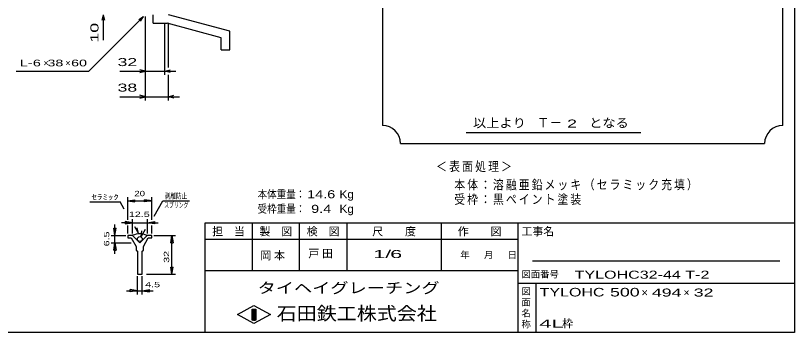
# Model space of a CAD drawing. Units: millimetres, scale not verified. Extents: x -1092 to 1034, y -771 to 635.
# Drawn here: x -250 to 1034, y -685 to -163 of the extents above; entities that cross this region are included whole.
import ezdxf
from ezdxf.enums import TextEntityAlignment as Align

# ---------------------------------------------------------------- set-up
doc = ezdxf.new("R2010")
doc.units = ezdxf.units.MM
doc.header["$LTSCALE"] = 6
for name, color, linetype, lineweight in [('0_2', 150, 'Continuous', 25), ('19', 6, 'Continuous', 25), ('22', 4, 'Continuous', 25), ('32', 4, 'Continuous', 25)]:
    doc.layers.add(name, color=color, linetype=linetype, lineweight=lineweight)
doc.styles.add('ベクトル', font='')
doc.styles.get('ベクトル').set_extended_font_data('ベクトル')

msp = doc.modelspace()

# ---------------------------------------------------------------- linework, layer by layer
at = {"layer": '0_2'}
for p, q in [((1034.4, 635.4), (1034.4, -684.6)), ((1034.4, -504.6), (62.4, -504.6)), ((62.4, -504.6), (62.4, -684.6)), ((140.4, -504.6), (140.4, -582.6)), ((218.4, -582.6), (218.4, -504.6)), ((296.4, -504.6), (296.4, -582.6)), ((452.4, -582.6), (452.4, -504.6)), ((578.4, -504.6), (578.4, -684.6)), ((578.4, -531.6), (62.4, -531.6)), ((1010.4, -567.6), (602.4, -567.6)), ((62.4, -582.6), (578.4, -582.6)), ((578.4, -603.6), (1034.4, -603.6)), ((608.4, -684.6), (608.4, -603.6)), ((116.4, -655.2), (143.4, -640.2)), ((143.4, -640.2), (170.4, -655.2)), ((140.4, -646.2), (146.4, -646.2)), ((140.4, -664.2), (140.4, -646.2)), ((140.4, -646.2), (141.6, -646.2)), ((141.6, -646.2), (141.6, -664.2)), ((142.8, -664.2), (142.8, -646.2)), ((142.8, -646.2), (144, -646.2)), ((144, -646.2), (144, -664.2)), ((145.2, -664.2), (145.2, -646.2)), ((145.2, -646.2), (146.4, -646.2)), ((146.4, -646.2), (146.4, -664.2)), ((146.4, -646.2), (146.4, -664.2)), ((143.4, -670.2), (116.4, -655.2)), ((146.4, -664.2), (140.4, -664.2)), ((141.6, -664.2), (142.8, -664.2)), ((170.4, -655.2), (143.4, -670.2)), ((144, -664.2), (145.2, -664.2)), ((1034.4, -684.6), (-1041.6, -684.6))]:
    msp.add_line(p, q, dxfattribs=at)
at = {"layer": '19'}
for p, q in [((-22.6, -175.6), (-22.6, -161.6)), ((103.4, -188.6), (2.4, -161.6)), ((-22.6, -175.6), (0.4, -175.6)), ((89.4, -199.6), (0.4, -175.6)), ((103.4, -219.6), (103.4, -188.6)), ((89.4, -219.6), (89.4, -199.6)), ((89.4, -219.6), (103.4, -219.6))]:
    msp.add_line(p, q, dxfattribs=at)
at = {"layer": '22'}
for p, q in [((355.2, 586.2), (355.2, -343.8)), ((1015.2, -343.8), (1015.2, 586.2)), ((-128.6, -254.6), (-38.6, -164.6)), ((-107, -170.6), (-104.6, -161.6)), ((-102.2, -170.6), (-104.6, -161.6)), ((-104.6, -203.6), (-104.6, -161.6)), ((-46.4, -169.4), (-38.6, -164.6)), ((-43.4, -172.4), (-38.6, -164.6)), ((-35.6, -260.6), (-35.6, -164.6)), ((-35.6, -302.6), (-35.6, -164.6)), ((-3.6, -260.6), (-3.6, -175)), ((2.4, -248.6), (2.4, -175)), ((-248.6, -254.6), (-128.6, -254.6)), ((-77.6, -254.6), (-35.6, -254.6)), ((-35.6, -254.6), (-44.6, -252.2)), ((-44.6, -257), (-35.6, -254.6)), ((-35.6, -254.6), (-3.6, -254.6)), ((-3.6, -254.6), (5.4, -252.2)), ((5.4, -257), (-3.6, -254.6)), ((-3.6, -254.6), (14.4, -254.6)), ((2.4, -302.6), (2.4, -260.6)), ((-35.6, -296.6), (-44.6, -294.2)), ((2.4, -296.6), (11.4, -294.2)), ((-77.6, -296.6), (-35.6, -296.6)), ((-44.6, -299), (-35.6, -296.6)), ((-35.6, -296.6), (2.4, -296.6)), ((11.4, -299), (2.4, -296.6)), ((2.4, -296.6), (20.4, -296.6)), ((493.2, -355.8), (781.2, -355.8)), ((385.2, -373.8), (985.2, -373.8))]:
    msp.add_line(p, q, dxfattribs=at)
for centre, start, end in [((355.2, -373.8), 0, 90), ((1015.2, -373.8), 90, 180)]:
    msp.add_arc(centre, 30, start, end, dxfattribs=at)
at = {"layer": '32'}
for p, q in [((-64.8, -499.2), (-64.8, -462)), ((-24.8, -499.2), (-24.8, -462)), ((-127.4, -469.8), (-77.4, -469.8)), ((-70.4, -481.8), (-77.4, -469.8)), ((-64.8, -468), (-52.8, -466.2)), ((-64.8, -468), (-52.8, -469.8)), ((-64.8, -468), (-24.8, -468)), ((-52.8, -469.8), (-52.8, -466.2)), ((-24.8, -468), (-36.8, -466.2)), ((-36.8, -469.8), (-36.8, -466.2)), ((-24.8, -468), (-36.8, -469.8)), ((-21.2, -493), (-6.6, -467.8)), ((-6.6, -467.8), (37.4, -467.8)), ((-56.8, -522), (-56.8, -498)), ((-32.8, -498), (-32.8, -522)), ((-85.8, -525), (-87.6, -513)), ((-87.6, -513), (-84, -513)), ((-85.8, -525), (-85.8, -507)), ((-85.8, -525), (-84, -513)), ((-56.8, -504), (-74.8, -504)), ((-56.8, -504), (-68.8, -502.2)), ((-68.8, -502.2), (-68.8, -505.8)), ((-68.8, -505.8), (-56.8, -504)), ((-64.8, -522), (-64.8, -508.8)), ((-56.8, -504), (-32.8, -504)), ((-53.8, -510), (-46.8, -522)), ((-46.8, -522), (-49, -512.6)), ((-32.8, -504), (-20.8, -502.2)), ((-20.8, -505.8), (-32.8, -504)), ((-32.8, -504), (-14.8, -504)), ((-24.8, -522), (-24.8, -508.8)), ((-20.8, -502.2), (-20.8, -505.8)), ((-91.8, -525), (-67.8, -525)), ((-85.8, -537), (-85.8, -525)), ((-64.8, -525), (-64.8, -529)), ((-56.8, -525), (-64.8, -525)), ((-44.8, -537), (-56.8, -525)), ((-32.8, -525), (-44.8, -537)), ((-36, -515), (-42.8, -527)), ((-42.8, -527), (-41.4, -517.4)), ((-24.8, -525), (-32.8, -525)), ((-24.8, -529), (-24.8, -525)), ((-21.8, -525), (14.2, -525)), ((6.4, -537), (8.2, -525)), ((8.2, -525), (10, -537)), ((8.2, -589), (8.2, -525)), ((-91.8, -537), (-58.8, -537)), ((-87.6, -549), (-85.8, -537)), ((-85.8, -537), (-84, -549)), ((-85.8, -555), (-85.8, -537)), ((-64.8, -529), (-58.8, -529)), ((-58.8, -529), (-50.8, -543)), ((-38.8, -543), (-30.8, -529)), ((-30.8, -529), (-24.8, -529)), ((6.4, -537), (10, -537)), ((-87.6, -549), (-84, -549)), ((-50.8, -543), (-50.8, -549)), ((-50.8, -549), (-48.8, -551)), ((-48.8, -551), (-48.8, -589)), ((-40.8, -551), (-38.8, -549)), ((-40.8, -589), (-40.8, -551)), ((-38.8, -549), (-38.8, -543)), ((8.2, -589), (6.4, -577)), ((6.4, -577), (10, -577)), ((8.2, -589), (10, -577)), ((-48.8, -589), (-40.8, -589)), ((-33.8, -589), (14.2, -589)), ((-48.8, -622), (-48.8, -592)), ((-40.8, -622), (-40.8, -592)), ((-66.8, -616), (-48.8, -616)), ((-48.8, -616), (-60.8, -614.2)), ((-60.8, -617.8), (-60.8, -614.2)), ((-48.8, -616), (-60.8, -617.8)), ((-48.8, -616), (-40.8, -616)), ((-40.8, -616), (-28.8, -614.2)), ((-40.8, -616), (-28.8, -617.8)), ((-40.8, -616), (-22.8, -616)), ((-28.8, -617.8), (-28.8, -614.2))]:
    msp.add_line(p, q, dxfattribs=at)
msp.add_circle((-44.8, -531), 4, dxfattribs=at)
msp.add_arc((-45, -552.41), 30, 66, 113, dxfattribs=at)

# ---------------------------------------------------------------- texts
at = {"layer": '0_2', "style": 'ベクトル'}
for s, height, p in [('担\u3000当', 13.2, (74.4, -518.4)), ('製\u3000図', 13.2, (152.4, -518.4)), ('検\u3000図', 13.2, (230.4, -518.4)), ('尺\u3000\u3000度', 13.2, (338.4, -518.4)), ('作\u3000\u3000図', 13.2, (479.4, -518.4)), ('工事名', 13.2, (584.4, -518.4)), ('年', 11, (483.6, -557.1)), ('月', 11, (522.6, -557.1)), ('日', 11, (561.6, -557.1)), ('図面番号', 11, (584.4, -588.9)), ('図', 11, (584.4, -617.1)), ('面', 11, (584.4, -635.1)), ('名', 11, (584.4, -653.1)), ('称', 11, (584.4, -671.1))]:
    msp.add_text(s, height=height, dxfattribs=at).set_placement(p, align=Align.MIDDLE_LEFT)
at = {"layer": '0_2', "color": 222, "style": 'ベクトル'}
for s, height, width, p in [('タイヘイグレーチング', 17.6, 1.25, (149.4, -611.4)), ('石田鉄工株式会社', 21.99, 1.1, (180.9, -653.4))]:
    msp.add_text(s, height=height, dxfattribs=dict(at, width=width)).set_placement(p, align=Align.MIDDLE_LEFT)
at = {"layer": '22', "color": 2, "style": 'ベクトル', "width": 1.65}
msp.add_text(' 10 ', height=13.2, rotation=90, dxfattribs=at).set_placement((-119.6, -215.6), align=Align.MIDDLE_LEFT)
at = {"layer": '22', "color": 2, "style": 'ベクトル'}
for s, height, width, p in [('L-', 11, 1.6, (-242.6, -241.1)), (' 6 ', 11, 1.6, (-227.6, -241.1)), (' 38 ', 11, 1.6, (-203.6, -241.1)), (' 60 ', 11, 1.6, (-164.6, -241.1)), (' 32 ', 13.2, 1.65, (-89.6, -239.6)), (' 38 ', 13.2, 1.65, (-89.6, -281.6)), ('以上より\u3000', 14.52, 1.1, (504.6, -339.9)), ('となる', 14.52, 1.1, (696, -339.9)), (' 2 ', 13.2, 1.65, (651.6, -340.8)), ('本体重量：', 13.2, 0.85, (149.4, -457.2)), (' 14.6', 13.2, 1.35, (224.4, -457.2)), ('Kg', 13.2, 1.1, (284.4, -457.2)), ('受枠重量：', 13.2, 0.85, (149.4, -481.2)), ('  9.4', 13.2, 1.35, (224.4, -481.2)), ('Kg', 13.2, 1.1, (284.4, -481.2)), ('1/', 13.2, 2, (340.2, -555.6)), (' 6 ', 13.2, 2, (358.2, -555.6)), ('TYLOHC32-44 T-2', 13.2, 1.5, (672, -589.6)), ('TYLOHC', 14.08, 1.4, (614.4, -618.4)), (' 500 ', 14.08, 1.55, (722.4, -618.4)), (' 494 ', 13.2, 1.65, (791.4, -619)), (' 32 ', 13.2, 1.65, (860.4, -619)), ('4L', 13.2, 2.05, (613.8, -670))]:
    msp.add_text(s, height=height, dxfattribs=dict(at, width=width)).set_placement(p, align=Align.MIDDLE_LEFT)
for s, height, p in [('×', 11, (-203.6, -241.1)), ('×', 11, (-167.6, -241.1)), ('Ｔ－', 15.4, (609.6, -339.3)), ('×', 13.2, (782.4, -619)), ('×', 13.2, (851.4, -619)), ('枠', 13.2, (651.6, -670))]:
    msp.add_text(s, height=height, dxfattribs=at).set_placement(p, align=Align.MIDDLE_LEFT)
at = {"layer": '22', "color": 2, "attachment_point": 4, "style": 'ベクトル'}
for s, insert, char_height in [('\\T1.2;\\W0.85;＜表面処理＞', (443.7, -412.3), 15.4), ('\\T1.19;\\W0.85;本体：溶融亜鉛メッキ', (473.7, -442.3), 15.4), ('\\T1.19;\\W0.85;（セラミック充填）', (687.2, -442.3), 15.4), ('\\T1.19;\\W0.85;受枠：黒ペイント塗装', (473.7, -466.3), 15.4), ('\\T1.25;岡本\u3000', (153.9, -558.6), 13.2), ('\\T1.25;戸田\u3000', (233.1, -555.6), 13.2)]:
    msp.add_mtext(s, dxfattribs=dict(at, insert=insert, char_height=char_height))
at = {"layer": '32', "color": 2, "style": 'ベクトル'}
for s, width, p in [('ｾﾗﾐｯｸ', 1.5, (-124.4, -462)), ('20', 1.35, (-53.8, -456)), ('剥離防止', 0.75, (-3.6, -460)), ('スプリング', 0.65, (-4.6, -475)), ('12.5', 1.5, (-62.8, -490.2)), (' 4.5 ', 1.5, (-40.8, -605.8))]:
    msp.add_text(s, height=8.798, dxfattribs=dict(at, width=width)).set_placement(p, align=Align.MIDDLE_LEFT)
at = {"layer": '32', "color": 2, "style": 'ベクトル', "width": 1.5}
for s, p in [('6.5', (-99.6, -543)), (' 32 ', (-0.8, -575))]:
    msp.add_text(s, height=8.798, rotation=90, dxfattribs=at).set_placement(p, align=Align.MIDDLE_LEFT)

doc.saveas('drawing.dxf')
